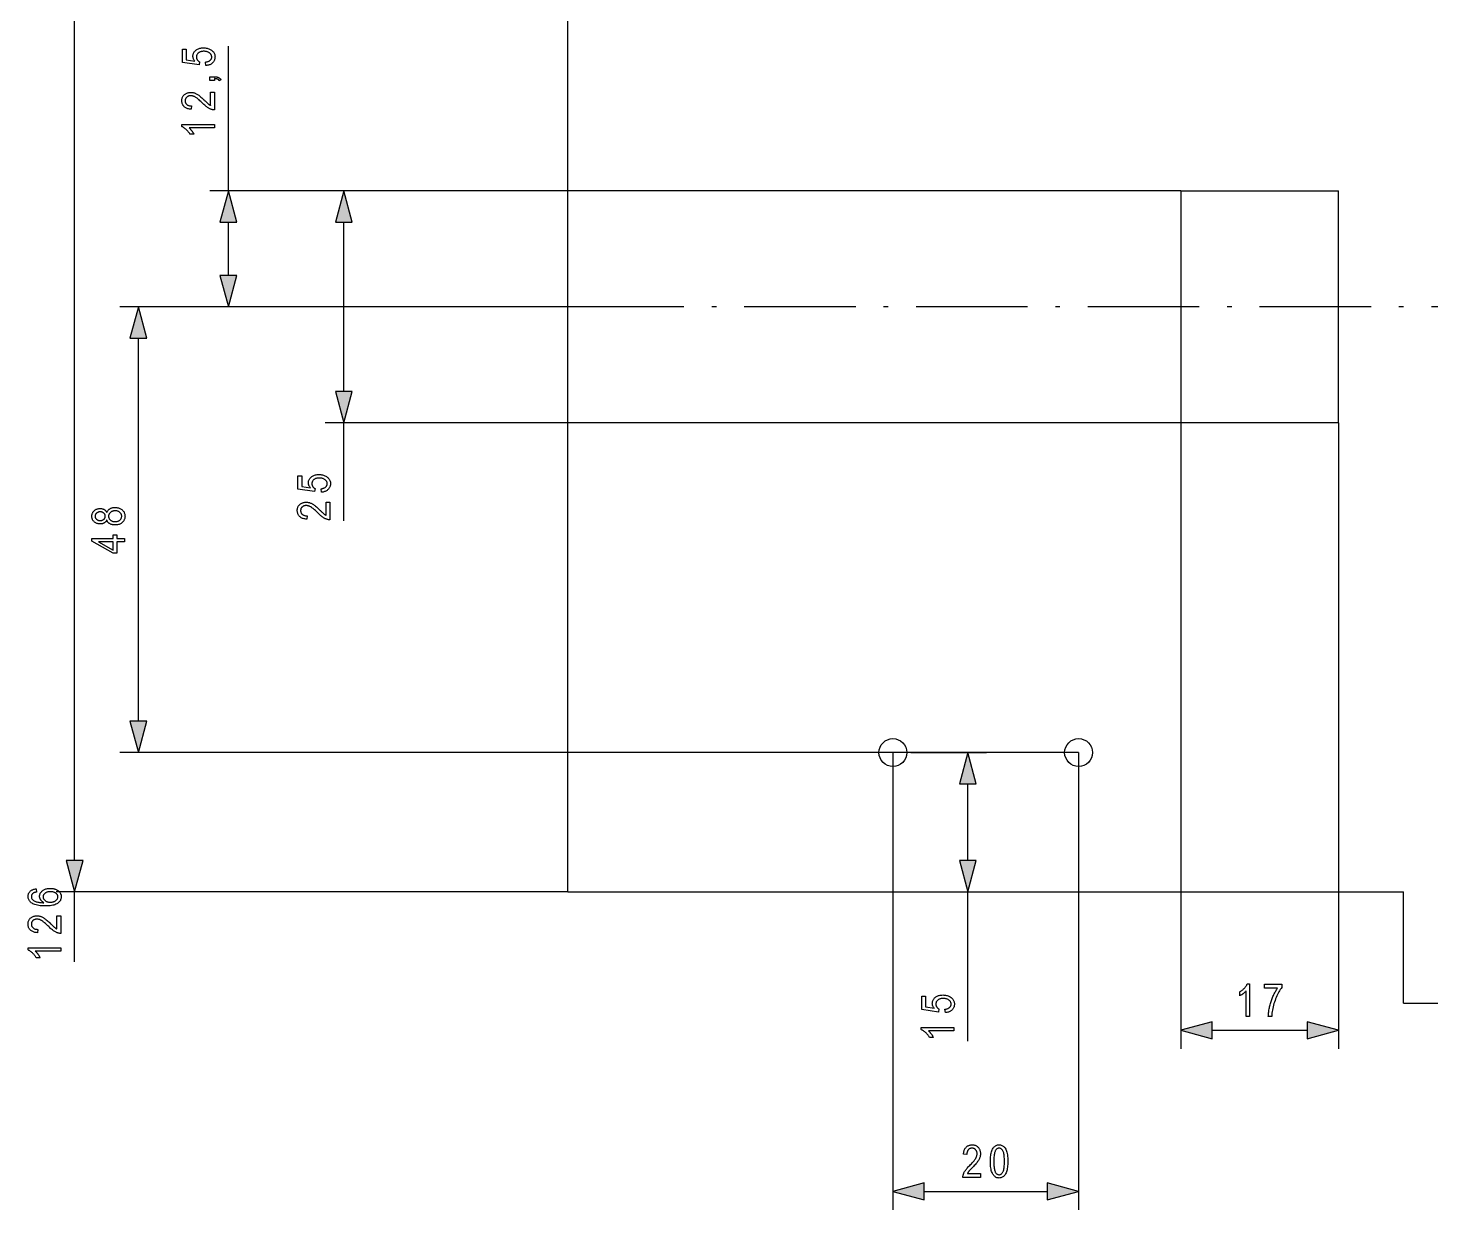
# Model space of a CAD drawing. Extents: x 3 to 298, y 8 to 204.
# Drawn here: x 2.9 to 153.9, y 7.7 to 135 of the extents above; entities that cross this region are included whole.
import ezdxf

# ---------------------------------------------------------------- set-up
doc = ezdxf.new("R2010")
doc.units = 0
doc.linetypes.add('DASHDOT', pattern=[18.5, 12, -3, 0.5, -3])
doc.layers.get('0').update_dxf_attribs({"linetype": 'CONTINUOUS'})

msp = doc.modelspace()

# ---------------------------------------------------------------- linework, layer by layer
at = {"color": 7}
for p, q in [((61, 42), (61, 168)), ((7.877289, 45.380741), (7.877289, 164.619263)), ((127, 117.5), (22.438843, 117.5)), ((127, 117.5), (34.87442, 117.5)), ((127, 117.5), (127, 92.5)), ((144, 92.5), (144, 117.5)), ((63.5, 105), (12.744751, 105)), ((63.5, 105), (22.438843, 105)), ((14.744751, 60.380741), (14.744751, 101.619263)), ((127, 92.5), (34.87442, 92.5)), ((127, 92.5), (127, 25.080925)), ((144, 92.5), (144, 25.080925)), ((116, 57), (12.744751, 57)), ((96, 57), (96, 7.732285)), ((116, 57), (116, 7.732285)), ((61, 42), (5.877289, 42)), ((61, 42), (151, 42))]:
    msp.add_line(p, q, dxfattribs=at)
at = {"color": 7, "ltscale": 0.389204}
msp.add_line((24.438843, 117.5), (24.438843, 133.068161), dxfattribs=at)
at = {"color": 7, "ltscale": 0.425}
for p, q in [((127, 117.5), (144, 117.5)), ((144, 92.5), (127, 92.5))]:
    msp.add_line(p, q, dxfattribs=at)
at = {"color": 7, "ltscale": 0.143463}
msp.add_line((24.438843, 108.380737), (24.438843, 114.119263), dxfattribs=at)
at = {"color": 7, "ltscale": 0.455963}
msp.add_line((36.87442, 95.880737), (36.87442, 114.119263), dxfattribs=at)
at = {"color": 7, "linetype": 'DASHDOT'}
msp.add_line((258.5, 105), (63.5, 105), dxfattribs=at)
at = {"color": 7, "ltscale": 0.263808}
msp.add_line((36.87442, 81.947662), (36.87442, 92.5), dxfattribs=at)
at = {"color": 7, "ltscale": 0.202989}
msp.add_line((97.949997, 57), (106.06955, 57), dxfattribs=at)
at = {"color": 7, "ltscale": 0.205963}
msp.add_line((104.06955, 45.380741), (104.06955, 53.619259), dxfattribs=at)
at = {"color": 7, "ltscale": 0.188186}
msp.add_line((7.877289, 34.472572), (7.877289, 42), dxfattribs=at)
at = {"color": 7, "ltscale": 0.402658}
msp.add_line((104.06955, 25.893692), (104.06955, 42), dxfattribs=at)
at = {"color": 7, "ltscale": 0.3}
msp.add_line((151, 30), (151, 42), dxfattribs=at)
at = {"color": 7, "ltscale": 0.25}
msp.add_line((151, 30), (161, 30), dxfattribs=at)
at = {"color": 7, "ltscale": 0.255963}
msp.add_line((130.380737, 27.080925), (140.619263, 27.080925), dxfattribs=at)
at = {"color": 7, "ltscale": 0.330963}
msp.add_line((99.380737, 9.732285), (112.619263, 9.732285), dxfattribs=at)
at = {"color": 7}
for points in [[(22.022064, 130.996811), (21.983856, 131.366867), (22.049011, 131.376541), (22.110733, 131.388397), (22.169052, 131.40242), (22.223938, 131.418625), (22.275436, 131.436996), (22.323502, 131.457535), (22.368164, 131.480255), (22.409409, 131.505142), (22.447235, 131.532211), (22.481644, 131.561447), (22.512726, 131.592255), (22.540527, 131.624039), (22.565048, 131.656799), (22.586319, 131.690552), (22.604309, 131.725281), (22.619019, 131.760986), (22.630463, 131.797668), (22.638641, 131.835327), (22.643555, 131.873962), (22.645187, 131.913589), (22.642883, 131.963028), (22.635971, 132.011093), (22.624451, 132.05777), (22.608322, 132.103058), (22.587585, 132.146957), (22.562241, 132.189484), (22.532303, 132.230621), (22.497742, 132.27037), (22.458572, 132.308731), (22.414795, 132.345718), (22.367035, 132.380188), (22.315903, 132.411041), (22.261414, 132.438263), (22.203552, 132.461838), (22.142334, 132.481812), (22.077744, 132.498138), (22.009781, 132.510834), (21.938461, 132.519897), (21.86377, 132.525345), (21.785706, 132.527161), (21.712418, 132.525406), (21.642502, 132.520142), (21.575958, 132.511368), (21.512772, 132.499084), (21.452957, 132.483292), (21.3965, 132.463989), (21.343414, 132.441177), (21.293701, 132.414856), (21.247345, 132.385025), (21.204361, 132.351685), (21.165131, 132.315704), (21.13002, 132.277924), (21.099045, 132.238342), (21.072189, 132.196976), (21.049469, 132.153824), (21.030884, 132.108887), (21.016434, 132.062149), (21.006104, 132.013626), (20.999908, 131.963303), (20.997849, 131.911194), (20.998749, 131.87941), (21.001434, 131.848022), (21.005905, 131.817047), (21.012177, 131.786484), (21.020233, 131.756317), (21.030075, 131.726563), (21.041718, 131.697205), (21.055145, 131.668259), (21.070358, 131.639709), (21.087372, 131.611572), (21.105988, 131.584229), (21.126007, 131.558044), (21.14743, 131.533051), (21.170273, 131.509201), (21.194519, 131.486542), (21.220169, 131.465042), (21.247223, 131.444702), (21.275696, 131.425552), (21.305573, 131.407562), (21.336868, 131.390747), (21.284348, 131.058884), (19.486588, 131.338211), (19.486588, 132.763519), (19.897232, 132.763519), (19.897232, 131.619934), (20.837891, 131.464752), (20.796158, 131.516144), (20.75882, 131.568176), (20.725876, 131.620819), (20.697311, 131.674072), (20.673157, 131.727966), (20.653381, 131.782471), (20.638016, 131.837601), (20.627029, 131.893341), (20.620438, 131.949707), (20.61824, 132.006699), (20.621307, 132.07785), (20.630508, 132.147125), (20.645859, 132.214508), (20.667328, 132.280014), (20.694946, 132.343628), (20.728683, 132.405365), (20.76857, 132.465195), (20.81459, 132.523148), (20.866745, 132.579224), (20.925034, 132.633408), (20.988525, 132.68399), (21.05629, 132.729233), (21.128326, 132.769165), (21.204651, 132.803772), (21.285233, 132.833054), (21.370102, 132.85701), (21.459229, 132.875641), (21.552643, 132.888962), (21.65033, 132.896942), (21.752274, 132.899597), (21.85347, 132.896942), (21.951721, 132.888962), (22.047043, 132.875641), (22.139435, 132.85701), (22.228882, 132.833054), (22.315384, 132.803772), (22.398956, 132.769165), (22.479599, 132.729233), (22.557297, 132.68399), (22.63205, 132.633408), (22.701691, 132.578339), (22.763992, 132.519623), (22.818954, 132.457245), (22.866592, 132.39122), (22.906906, 132.321548), (22.939896, 132.248215), (22.965546, 132.171234), (22.983871, 132.090591), (22.994858, 132.006302), (22.998535, 131.918365), (22.995941, 131.845032), (22.988174, 131.774017), (22.97522, 131.705322), (22.957077, 131.638947), (22.933777, 131.574875), (22.905273, 131.513123), (22.871597, 131.45369), (22.832748, 131.396561), (22.788712, 131.341766), (22.739487, 131.289276), (22.685684, 131.240143), (22.627899, 131.19545), (22.566132, 131.155151), (22.500366, 131.119293), (22.430618, 131.08783), (22.356873, 131.060791), (22.27916, 131.038177), (22.197449, 131.019974), (22.11174, 131.00618)], [(22.938843, 129.385284), (22.449417, 129.385284), (22.449417, 129.786377), (22.938843, 129.786377), (22.994431, 129.785538), (23.047562, 129.783035), (23.098236, 129.778854), (23.146454, 129.77301), (23.192215, 129.765488), (23.235504, 129.756287), (23.276352, 129.745422), (23.314728, 129.732895), (23.350647, 129.718689), (23.384109, 129.70282), (23.415573, 129.685333), (23.445557, 129.666336), (23.47403, 129.645798), (23.500992, 129.623734), (23.526459, 129.600159), (23.550415, 129.575043), (23.572861, 129.548386), (23.593811, 129.520218), (23.613266, 129.490524), (23.63121, 129.45929), (23.447372, 129.361404), (23.435349, 129.38237), (23.422211, 129.402283), (23.407944, 129.421143), (23.392548, 129.43895), (23.376038, 129.455719), (23.358414, 129.47142), (23.339661, 129.486084), (23.319778, 129.499695), (23.298782, 129.512238), (23.276672, 129.523758), (23.252869, 129.534241), (23.226868, 129.543716), (23.198639, 129.552185), (23.168182, 129.559662), (23.135513, 129.566132), (23.100616, 129.571594), (23.063507, 129.576065), (23.02417, 129.579529), (22.98262, 129.581985), (22.938843, 129.583435)], [(22.525818, 128.110382), (22.938843, 128.110382), (22.938843, 126.212364), (22.888107, 126.212585), (22.836182, 126.216133), (22.783066, 126.223), (22.728745, 126.233185), (22.673233, 126.246681), (22.616531, 126.263504), (22.55864, 126.283638), (22.499557, 126.307098), (22.43927, 126.33387), (22.377792, 126.363968), (22.31459, 126.398354), (22.249161, 126.438019), (22.181473, 126.482971), (22.111542, 126.533188), (22.039368, 126.588684), (21.964951, 126.64946), (21.88829, 126.7155), (21.809387, 126.786827), (21.728241, 126.863434), (21.644852, 126.945313), (21.548721, 127.040733), (21.457047, 127.129333), (21.369843, 127.211105), (21.287109, 127.286041), (21.208832, 127.354156), (21.135025, 127.415443), (21.065689, 127.469902), (21.000809, 127.517532), (20.940399, 127.558334), (20.884445, 127.592308), (20.8311, 127.621338), (20.778488, 127.647316), (20.726624, 127.670235), (20.675491, 127.690094), (20.625107, 127.706909), (20.575455, 127.720657), (20.52655, 127.731354), (20.478378, 127.738991), (20.430954, 127.743576), (20.384277, 127.745102), (20.331787, 127.743538), (20.281281, 127.738846), (20.232758, 127.731033), (20.186203, 127.720085), (20.141647, 127.706009), (20.09906, 127.688812), (20.058472, 127.66848), (20.019852, 127.64502), (19.983215, 127.618439), (19.948563, 127.58873), (19.91658, 127.556725), (19.88797, 127.523262), (19.862717, 127.488342), (19.840836, 127.451973), (19.822327, 127.414146), (19.807175, 127.374863), (19.795395, 127.334114), (19.786987, 127.291916), (19.781937, 127.24826), (19.780243, 127.203156), (19.782059, 127.154854), (19.787506, 127.108322), (19.796585, 127.06356), (19.80928, 127.020561), (19.825607, 126.979332), (19.845566, 126.939865), (19.869156, 126.902168), (19.896378, 126.866234), (19.927216, 126.832069), (19.9617, 126.799675), (19.999557, 126.769737), (20.040573, 126.74295), (20.084747, 126.719315), (20.132065, 126.69883), (20.182526, 126.681496), (20.23616, 126.667313), (20.292923, 126.656281), (20.352859, 126.648407), (20.415924, 126.643677), (20.482162, 126.642105), (20.436798, 126.279213), (20.338547, 126.28894), (20.24527, 126.302849), (20.156998, 126.32093), (20.073715, 126.343193), (19.995422, 126.369637), (19.922104, 126.400253), (19.85379, 126.435051), (19.790466, 126.47403), (19.732132, 126.517181), (19.678787, 126.564514), (19.630478, 126.615494), (19.58725, 126.669601), (19.549103, 126.726845), (19.516052, 126.787216), (19.488083, 126.850708), (19.465195, 126.917328), (19.447403, 126.987076), (19.434692, 127.059952), (19.427063, 127.135956), (19.424515, 127.215088), (19.427475, 127.300812), (19.436356, 127.382263), (19.451157, 127.459435), (19.471878, 127.532333), (19.498535, 127.60096), (19.531097, 127.665314), (19.56958, 127.725395), (19.613983, 127.781204), (19.664307, 127.832733), (19.720566, 127.879997), (19.780579, 127.922859), (19.842224, 127.961212), (19.905487, 127.995056), (19.970383, 128.024384), (20.036896, 128.04921), (20.105042, 128.069504), (20.174805, 128.085297), (20.246185, 128.096588), (20.319183, 128.103348), (20.393829, 128.105606), (20.460403, 128.103836), (20.526428, 128.098541), (20.591904, 128.089706), (20.65683, 128.077347), (20.721207, 128.061447), (20.785034, 128.042007), (20.848312, 128.019043), (20.911041, 127.992538), (20.973221, 127.962509), (21.034851, 127.92894), (21.098251, 127.890427), (21.165726, 127.845566), (21.237289, 127.794357), (21.312943, 127.736794), (21.39267, 127.672882), (21.476486, 127.602623), (21.564377, 127.526009), (21.656357, 127.443039), (21.752411, 127.353729), (21.852554, 127.258064), (21.914963, 127.197266), (21.973267, 127.140938), (22.027451, 127.089066), (22.077545, 127.041664), (22.123535, 126.998726), (22.165405, 126.960251), (22.203171, 126.926247), (22.236832, 126.896698), (22.266388, 126.87162), (22.29184, 126.851006), (22.315247, 126.83297), (22.338638, 126.81562), (22.36203, 126.798965), (22.385437, 126.783012), (22.408829, 126.767746), (22.43222, 126.753166), (22.455627, 126.739288), (22.479019, 126.726089), (22.502411, 126.713593), (22.525818, 126.70179)], [(22.938843, 124.65097), (22.938843, 124.29763), (20.200439, 124.29763), (20.229141, 124.272438), (20.25798, 124.245583), (20.286926, 124.217049), (20.315994, 124.186852), (20.345184, 124.154976), (20.374481, 124.121429), (20.403915, 124.08622), (20.433456, 124.049332), (20.46312, 124.010773), (20.492905, 123.970551), (20.522018, 123.929817), (20.549683, 123.889755), (20.575882, 123.850365), (20.600616, 123.811638), (20.623917, 123.773582), (20.645752, 123.736191), (20.666122, 123.699478), (20.685043, 123.663422), (20.702515, 123.628044), (20.718521, 123.59333), (20.303101, 123.59333), (20.268936, 123.650902), (20.233292, 123.707115), (20.196167, 123.761971), (20.157562, 123.81546), (20.117477, 123.867584), (20.075912, 123.918358), (20.032867, 123.967766), (19.988342, 124.015816), (19.942337, 124.0625), (19.894852, 124.107826), (19.846741, 124.151146), (19.798874, 124.191818), (19.751236, 124.229836), (19.703842, 124.265205), (19.656693, 124.297928), (19.609787, 124.327995), (19.56311, 124.355415), (19.516678, 124.380188), (19.470474, 124.402306), (19.424515, 124.421776), (19.424515, 124.65097)], [(25.344711, 114.119263), (24.438843, 117.5), (23.532974, 114.119263)], [(37.780289, 114.119263), (36.87442, 117.5), (35.968552, 114.119263)], [(23.532974, 108.380737), (24.438843, 105), (25.344711, 108.380737)], [(15.65062, 101.619263), (14.744751, 105), (13.838882, 101.619263)], [(35.968552, 95.880737), (36.87442, 92.5), (37.780289, 95.880737)], [(34.457642, 85.037025), (34.419441, 85.407074), (34.484581, 85.416763), (34.54631, 85.428612), (34.604622, 85.442642), (34.659523, 85.458839), (34.711006, 85.477211), (34.759079, 85.497757), (34.803734, 85.52047), (34.844978, 85.545357), (34.882805, 85.572418), (34.917221, 85.601654), (34.948296, 85.632462), (34.976097, 85.664253), (35.000626, 85.697021), (35.021889, 85.730766), (35.039879, 85.765495), (35.054596, 85.801193), (35.066048, 85.837883), (35.074219, 85.875542), (35.079132, 85.914185), (35.080765, 85.953804), (35.078461, 86.00325), (35.071548, 86.051308), (35.060028, 86.097977), (35.0439, 86.143272), (35.02317, 86.18718), (34.997826, 86.229698), (34.967873, 86.270828), (34.933311, 86.310585), (34.89415, 86.348953), (34.850372, 86.385933), (34.802612, 86.42041), (34.751488, 86.451248), (34.696991, 86.47847), (34.639137, 86.50206), (34.577904, 86.522018), (34.513313, 86.538345), (34.445358, 86.551048), (34.374031, 86.56012), (34.299339, 86.565567), (34.221283, 86.567383), (34.148003, 86.56562), (34.078079, 86.560364), (34.011536, 86.551582), (33.948349, 86.539299), (33.888535, 86.523506), (33.832077, 86.504204), (33.778992, 86.481392), (33.729279, 86.45507), (33.682922, 86.42524), (33.639938, 86.391899), (33.6007, 86.355911), (33.56559, 86.31813), (33.534615, 86.278557), (33.507767, 86.237198), (33.485054, 86.194038), (33.466469, 86.149094), (33.452011, 86.102364), (33.441681, 86.053833), (33.435486, 86.003525), (33.433426, 85.951416), (33.434319, 85.919624), (33.437004, 85.888245), (33.441483, 85.857269), (33.447746, 85.826698), (33.455803, 85.796532), (33.465652, 85.766769), (33.477295, 85.737419), (33.490723, 85.708466), (33.505943, 85.679932), (33.522957, 85.651794), (33.541565, 85.624443), (33.561584, 85.598267), (33.583008, 85.573257), (33.605843, 85.549416), (33.630089, 85.526749), (33.655746, 85.505249), (33.682808, 85.484924), (33.711273, 85.465759), (33.741158, 85.447769), (33.772446, 85.430954), (33.719917, 85.099098), (31.922165, 85.378433), (31.922165, 86.803734), (32.332809, 86.803734), (32.332809, 85.660149), (33.273468, 85.504959), (33.231735, 85.556366), (33.194389, 85.608383), (33.161446, 85.661026), (33.132889, 85.714294), (33.108734, 85.768181), (33.088966, 85.822685), (33.073586, 85.877808), (33.062607, 85.933556), (33.056015, 85.989929), (33.053818, 86.046913), (33.056885, 86.118073), (33.066093, 86.187347), (33.081429, 86.25473), (33.102905, 86.320229), (33.130516, 86.383842), (33.164261, 86.445572), (33.204147, 86.505409), (33.25016, 86.56337), (33.302315, 86.619438), (33.360603, 86.673615), (33.424103, 86.724197), (33.491867, 86.769455), (33.563911, 86.80938), (33.640228, 86.843987), (33.72081, 86.873268), (33.805672, 86.897232), (33.894814, 86.915863), (33.98822, 86.929169), (34.085899, 86.937157), (34.187859, 86.939819), (34.289047, 86.937157), (34.387306, 86.929169), (34.482628, 86.915863), (34.575005, 86.897232), (34.664452, 86.873268), (34.750961, 86.843987), (34.834534, 86.80938), (34.915169, 86.769455), (34.992867, 86.724197), (35.067635, 86.673615), (35.13726, 86.618553), (35.199562, 86.55983), (35.254532, 86.497459), (35.302177, 86.431435), (35.342491, 86.361755), (35.375473, 86.288429), (35.401123, 86.211441), (35.419449, 86.130814), (35.430443, 86.046524), (35.434105, 85.95858), (35.431519, 85.885246), (35.423744, 85.814232), (35.410789, 85.745537), (35.392662, 85.679153), (35.369347, 85.615082), (35.340851, 85.553329), (35.307175, 85.493896), (35.268318, 85.436775), (35.224289, 85.381973), (35.175072, 85.329483), (35.121269, 85.280365), (35.063477, 85.235657), (35.001701, 85.195374), (34.935944, 85.1595), (34.866196, 85.128044), (34.792458, 85.101006), (34.714729, 85.078384), (34.633018, 85.060181), (34.547325, 85.046394)], [(11.346725, 82.05143), (11.326813, 82.009972), (11.305237, 81.970596), (11.282013, 81.933289), (11.257156, 81.898064), (11.230637, 81.864914), (11.202484, 81.833839), (11.172668, 81.80484), (11.14122, 81.777924), (11.108109, 81.753082), (11.073364, 81.730316), (11.036926, 81.709679), (10.998734, 81.691216), (10.958801, 81.674919), (10.91713, 81.660797), (10.873718, 81.648849), (10.828552, 81.639069), (10.781662, 81.63147), (10.733017, 81.626038), (10.682617, 81.62278), (10.630493, 81.621689), (10.552231, 81.624039), (10.476929, 81.631096), (10.404587, 81.642853), (10.33522, 81.659317), (10.268799, 81.680481), (10.205338, 81.706352), (10.144836, 81.736923), (10.087296, 81.772194), (10.03273, 81.812172), (9.98111, 81.856857), (9.933472, 81.90509), (9.890869, 81.955742), (9.853256, 82.008804), (9.820679, 82.064278), (9.793091, 82.122162), (9.770538, 82.182457), (9.752991, 82.245163), (9.740448, 82.31028), (9.732941, 82.377808), (9.730423, 82.447746), (9.732986, 82.518166), (9.740646, 82.586174), (9.753418, 82.651764), (9.771301, 82.714951), (9.794296, 82.775726), (9.822388, 82.834084), (9.855606, 82.890038), (9.893921, 82.943573), (9.937347, 82.994705), (9.985886, 83.043419), (10.038452, 83.088547), (10.093994, 83.128937), (10.152481, 83.164566), (10.213928, 83.19545), (10.278351, 83.221581), (10.345718, 83.242958), (10.416046, 83.25959), (10.489349, 83.271469), (10.565598, 83.278595), (10.644821, 83.280968), (10.694656, 83.279922), (10.74295, 83.276764), (10.789673, 83.271515), (10.834854, 83.26416), (10.878494, 83.254707), (10.920563, 83.243149), (10.96109, 83.229492), (11.000076, 83.213737), (11.037491, 83.195877), (11.073364, 83.175919), (11.107681, 83.153839), (11.140457, 83.129608), (11.171677, 83.103226), (11.20134, 83.074692), (11.229446, 83.044014), (11.256012, 83.011185), (11.281021, 82.976212), (11.304474, 82.939087), (11.32637, 82.899811), (11.346725, 82.858391), (11.36853, 82.909225), (11.392853, 82.957657), (11.419708, 83.003677), (11.449097, 83.047287), (11.481018, 83.088478), (11.515472, 83.127266), (11.55246, 83.163635), (11.591965, 83.197601), (11.634018, 83.229149), (11.678589, 83.258286), (11.725525, 83.284821), (11.774658, 83.308563), (11.825989, 83.329514), (11.879517, 83.347672), (11.935242, 83.363037), (11.993149, 83.37561), (12.053268, 83.385384), (12.115585, 83.392365), (12.180099, 83.396561), (12.246796, 83.397949), (12.338654, 83.395241), (12.427048, 83.387115), (12.511978, 83.373566), (12.59346, 83.354599), (12.671463, 83.330208), (12.746017, 83.3004), (12.817093, 83.265175), (12.88472, 83.224533), (12.948883, 83.178467), (13.009583, 83.126976), (13.065613, 83.07148), (13.115738, 83.013382), (13.159958, 82.952682), (13.198288, 82.889374), (13.230728, 82.823471), (13.257263, 82.754967), (13.277908, 82.683853), (13.292648, 82.610138), (13.301483, 82.533829), (13.304443, 82.45491), (13.301483, 82.375084), (13.292648, 82.297958), (13.277908, 82.223534), (13.257263, 82.151802), (13.230728, 82.082764), (13.198288, 82.016434), (13.159958, 81.952797), (13.115738, 81.891853), (13.065613, 81.833611), (13.009583, 81.778069), (12.948761, 81.726585), (12.884247, 81.680519), (12.816025, 81.63987), (12.74411, 81.604645), (12.668488, 81.574837), (12.589157, 81.550446), (12.506134, 81.531479), (12.419403, 81.517929), (12.328979, 81.509804), (12.234863, 81.507095), (12.165894, 81.508537), (12.099396, 81.512871), (12.035355, 81.520096), (11.97377, 81.530205), (11.914642, 81.543205), (11.857971, 81.55909), (11.803772, 81.577866), (11.752029, 81.599533), (11.702728, 81.624092), (11.655899, 81.651535), (11.611771, 81.681534), (11.570572, 81.713753), (11.532318, 81.748192), (11.496994, 81.784851), (11.464615, 81.82373), (11.435165, 81.86483), (11.408646, 81.90815), (11.385071, 81.95369), (11.364426, 82.00145)], [(34.961395, 83.965057), (35.37442, 83.965057), (35.37442, 82.067039), (35.323685, 82.067261), (35.271759, 82.070808), (35.218636, 82.077675), (35.164322, 82.087852), (35.108818, 82.101357), (35.052116, 82.118179), (34.994217, 82.138313), (34.935127, 82.161774), (34.874847, 82.188545), (34.81337, 82.218643), (34.750175, 82.253029), (34.684731, 82.292694), (34.61705, 82.337646), (34.547119, 82.387863), (34.474945, 82.443359), (34.400536, 82.504135), (34.323868, 82.570175), (34.244965, 82.641502), (34.163818, 82.718109), (34.080421, 82.799988), (33.984291, 82.895409), (33.892624, 82.984009), (33.805428, 83.065781), (33.722687, 83.140717), (33.644417, 83.208832), (33.57061, 83.270119), (33.501266, 83.324577), (33.436386, 83.372208), (33.375969, 83.41301), (33.320023, 83.446983), (33.26667, 83.476013), (33.214066, 83.501991), (33.162201, 83.52491), (33.111069, 83.544769), (33.060684, 83.561584), (33.01104, 83.575333), (32.962128, 83.586029), (32.913956, 83.593666), (32.866531, 83.598251), (32.819855, 83.599777), (32.767365, 83.598213), (32.716858, 83.593521), (32.668335, 83.585709), (32.62178, 83.57476), (32.577225, 83.560684), (32.534637, 83.543488), (32.494049, 83.523155), (32.455429, 83.499695), (32.418793, 83.473114), (32.38414, 83.443405), (32.352158, 83.4114), (32.323547, 83.377937), (32.298294, 83.343018), (32.276413, 83.306648), (32.257904, 83.268814), (32.242752, 83.229538), (32.230972, 83.188789), (32.222565, 83.146591), (32.217514, 83.102936), (32.21582, 83.057831), (32.217636, 83.009529), (32.223083, 82.962997), (32.232162, 82.918236), (32.244858, 82.875237), (32.261185, 82.834007), (32.281143, 82.79454), (32.304733, 82.756844), (32.331955, 82.720909), (32.362793, 82.686745), (32.397278, 82.65435), (32.435135, 82.624413), (32.476151, 82.597626), (32.520325, 82.57399), (32.567642, 82.553505), (32.618103, 82.536171), (32.671738, 82.521988), (32.7285, 82.510956), (32.788437, 82.503082), (32.851501, 82.498352), (32.91774, 82.49678), (32.872375, 82.133881), (32.774124, 82.143616), (32.680847, 82.157516), (32.592575, 82.175606), (32.509293, 82.197868), (32.431, 82.224312), (32.357681, 82.254929), (32.289368, 82.289726), (32.226044, 82.328705), (32.167709, 82.371857), (32.114365, 82.419189), (32.066055, 82.470169), (32.022827, 82.524277), (31.98468, 82.58152), (31.95163, 82.641884), (31.92366, 82.705383), (31.900772, 82.772003), (31.88298, 82.841751), (31.87027, 82.914627), (31.86264, 82.990631), (31.860092, 83.069763), (31.863052, 83.155487), (31.871933, 83.236938), (31.886734, 83.31411), (31.907455, 83.387009), (31.934113, 83.455635), (31.966675, 83.519989), (32.005157, 83.58007), (32.049561, 83.63588), (32.099884, 83.687408), (32.156143, 83.734673), (32.216156, 83.777534), (32.277802, 83.815887), (32.341064, 83.849731), (32.40596, 83.879059), (32.472473, 83.903885), (32.540619, 83.924187), (32.610382, 83.93998), (32.681763, 83.951263), (32.754761, 83.958023), (32.829407, 83.960281), (32.895981, 83.958519), (32.962006, 83.953217), (33.027473, 83.944382), (33.0924, 83.932014), (33.156776, 83.916115), (33.220604, 83.896683), (33.28389, 83.873718), (33.346619, 83.847214), (33.408798, 83.817184), (33.470428, 83.783615), (33.533829, 83.745102), (33.601311, 83.700241), (33.672874, 83.649033), (33.74852, 83.591469), (33.828247, 83.527557), (33.912064, 83.457298), (33.999954, 83.380684), (34.091934, 83.297714), (34.187988, 83.208405), (34.288132, 83.11274), (34.35054, 83.051941), (34.408844, 82.995613), (34.463036, 82.943741), (34.513123, 82.896339), (34.559105, 82.853401), (34.600983, 82.814926), (34.638748, 82.780922), (34.672417, 82.751373), (34.701973, 82.726295), (34.727425, 82.705681), (34.750816, 82.687645), (34.774216, 82.670296), (34.797615, 82.653641), (34.821007, 82.63768), (34.844406, 82.622421), (34.867805, 82.607841), (34.891197, 82.593956), (34.914597, 82.580765), (34.937996, 82.568268), (34.961395, 82.556465)], [(10.618561, 81.984581), (10.669083, 81.985947), (10.717499, 81.990028), (10.763809, 81.996826), (10.808029, 82.006355), (10.850143, 82.0186), (10.890152, 82.033569), (10.92807, 82.05127), (10.963882, 82.071678), (10.997589, 82.09481), (11.029205, 82.120667), (11.058228, 82.148506), (11.084198, 82.177582), (11.107132, 82.207901), (11.126984, 82.239471), (11.143799, 82.27227), (11.157547, 82.30632), (11.168243, 82.341599), (11.175888, 82.378128), (11.180466, 82.415901), (11.181992, 82.45491), (11.180496, 82.493011), (11.17598, 82.529968), (11.168457, 82.565781), (11.157928, 82.600449), (11.144394, 82.633972), (11.127853, 82.666344), (11.108292, 82.697571), (11.085739, 82.727654), (11.060165, 82.756592), (11.031586, 82.784378), (11.000626, 82.810234), (10.967896, 82.833374), (10.933395, 82.853783), (10.897125, 82.871475), (10.8591, 82.886444), (10.81929, 82.898689), (10.777725, 82.908218), (10.73439, 82.915024), (10.689301, 82.919098), (10.642426, 82.920464), (10.594147, 82.919067), (10.547653, 82.914879), (10.502945, 82.907898), (10.460037, 82.898117), (10.4189, 82.885544), (10.379578, 82.870186), (10.342026, 82.852028), (10.306274, 82.831078), (10.272324, 82.807335), (10.240143, 82.7808), (10.210434, 82.75235), (10.183853, 82.722878), (10.1604, 82.692383), (10.14006, 82.660851), (10.122864, 82.628296), (10.108795, 82.594719), (10.097839, 82.560112), (10.090027, 82.524483), (10.085327, 82.487823), (10.083771, 82.450134), (10.085297, 82.412476), (10.089874, 82.375885), (10.097519, 82.340378), (10.108215, 82.305939), (10.121964, 82.272568), (10.138779, 82.24028), (10.158646, 82.209061), (10.181564, 82.178925), (10.207535, 82.149857), (10.236572, 82.121864), (10.267883, 82.095779), (10.300735, 82.072441), (10.335114, 82.051849), (10.371033, 82.034004), (10.408463, 82.018906), (10.447418, 82.006546), (10.487915, 81.996941), (10.529938, 81.990074), (10.573486, 81.985954)], [(12.234863, 81.867599), (12.298065, 81.869331), (12.358765, 81.874519), (12.416962, 81.883179), (12.472656, 81.895294), (12.525833, 81.910873), (12.576508, 81.929909), (12.624664, 81.952408), (12.670334, 81.978378), (12.713486, 82.007797), (12.754135, 82.040688), (12.79155, 82.075989), (12.825043, 82.112648), (12.854584, 82.150665), (12.880188, 82.190048), (12.901855, 82.230789), (12.919586, 82.272888), (12.933365, 82.316353), (12.943222, 82.361176), (12.949127, 82.407364), (12.951096, 82.45491), (12.949188, 82.502876), (12.943451, 82.549362), (12.933899, 82.59436), (12.920532, 82.637886), (12.903351, 82.679932), (12.882339, 82.72049), (12.857513, 82.759575), (12.828857, 82.79718), (12.796387, 82.833298), (12.760101, 82.867935), (12.720612, 82.900146), (12.678543, 82.928963), (12.633896, 82.954391), (12.58667, 82.976425), (12.536865, 82.995071), (12.484497, 83.01033), (12.429535, 83.022194), (12.371994, 83.03067), (12.311874, 83.035751), (12.249191, 83.037445), (12.185974, 83.035706), (12.125275, 83.030479), (12.067078, 83.021759), (12.011398, 83.009567), (11.958221, 82.993881), (11.907547, 82.974709), (11.859375, 82.952049), (11.813721, 82.925903), (11.770554, 82.896278), (11.729919, 82.863167), (11.69249, 82.827614), (11.659012, 82.79068), (11.629456, 82.752365), (11.603851, 82.712662), (11.582184, 82.67157), (11.564468, 82.629097), (11.550674, 82.585243), (11.540833, 82.540001), (11.534912, 82.49337), (11.532944, 82.445358), (11.534912, 82.397865), (11.540787, 82.351822), (11.550568, 82.307236), (11.56427, 82.264107), (11.581894, 82.222435), (11.603424, 82.18222), (11.628876, 82.143456), (11.658249, 82.106155), (11.691528, 82.070305), (11.728714, 82.035912), (11.769028, 82.003937), (11.811615, 81.975319), (11.856491, 81.950073), (11.903671, 81.928192), (11.95314, 81.909676), (12.004898, 81.894531), (12.05896, 81.882751), (12.115295, 81.874329), (12.173935, 81.869278)], [(13.244751, 79.709343), (12.406754, 79.709343), (12.406754, 78.465485), (12.012833, 78.465485), (9.744751, 79.776192), (9.744751, 80.062683), (12.012833, 80.062683), (12.012833, 80.451843), (12.406754, 80.451843), (12.406754, 80.062683), (13.244751, 80.062683)], [(12.012833, 79.709343), (10.434723, 79.709343), (12.012833, 78.811661)], [(13.838882, 60.380741), (14.744751, 57), (15.65062, 60.380741)], [(104.975418, 53.619259), (104.06955, 57), (103.163681, 53.619259)], [(6.97142, 45.380741), (7.877289, 42), (8.783157, 45.380741)], [(103.163681, 45.380741), (104.06955, 42), (104.975418, 45.380741)], [(3.73439, 42.320118), (3.767807, 41.969162), (3.715408, 41.958656), (3.666107, 41.947197), (3.619904, 41.934784), (3.576813, 41.921413), (3.536819, 41.907089), (3.499939, 41.891808), (3.466156, 41.875572), (3.435471, 41.858383), (3.407898, 41.84024), (3.383423, 41.82114), (3.351669, 41.792397), (3.323257, 41.762505), (3.298203, 41.731468), (3.276474, 41.699284), (3.258087, 41.665955), (3.243042, 41.631481), (3.231354, 41.59586), (3.222992, 41.559093), (3.217972, 41.521179), (3.216309, 41.482124), (3.220123, 41.421745), (3.231583, 41.3638), (3.250687, 41.308292), (3.27742, 41.255219), (3.311798, 41.204582), (3.353821, 41.15638), (3.403488, 41.110611), (3.460785, 41.06728), (3.525726, 41.026382), (3.598297, 40.987923), (3.667343, 40.957504), (3.742691, 40.930237), (3.824341, 40.906128), (3.912292, 40.885162), (4.006546, 40.867355), (4.107117, 40.852692), (4.213974, 40.841187), (4.327133, 40.832832), (4.446609, 40.827629), (4.572372, 40.825577), (4.527649, 40.850548), (4.485138, 40.876762), (4.444855, 40.904213), (4.406784, 40.932915), (4.370941, 40.962852), (4.337311, 40.994034), (4.305908, 41.026455), (4.276718, 41.060116), (4.249756, 41.09502), (4.225006, 41.131168), (4.202545, 41.168148), (4.182465, 41.205559), (4.164734, 41.243401), (4.149368, 41.281673), (4.136368, 41.320374), (4.125732, 41.359505), (4.117462, 41.399063), (4.111557, 41.439053), (4.108002, 41.479473), (4.106827, 41.520321), (4.109924, 41.58773), (4.119186, 41.653397), (4.134644, 41.717323), (4.156296, 41.779503), (4.184113, 41.839943), (4.218124, 41.898636), (4.258316, 41.955589), (4.304703, 42.010799), (4.357254, 42.064266), (4.416, 42.11599), (4.479919, 42.164299), (4.548019, 42.207527), (4.6203, 42.245663), (4.696762, 42.278717), (4.777405, 42.306686), (4.862213, 42.329571), (4.951202, 42.34737), (5.044373, 42.360085), (5.141724, 42.36771), (5.243256, 42.370255), (5.31279, 42.368977), (5.381012, 42.365143), (5.447922, 42.358757), (5.513504, 42.349815), (5.577789, 42.338322), (5.640762, 42.324272), (5.702423, 42.307667), (5.762756, 42.288506), (5.821793, 42.266792), (5.879501, 42.242523), (5.935074, 42.216251), (5.987656, 42.188522), (6.037262, 42.159332), (6.083878, 42.128693), (6.127502, 42.096592), (6.168152, 42.063038), (6.205811, 42.028023), (6.240494, 41.991554), (6.272186, 41.953632), (6.300888, 41.914249), (6.326752, 41.873734), (6.349884, 41.832409), (6.3703, 41.790268), (6.387985, 41.747322), (6.402954, 41.70356), (6.415207, 41.658985), (6.424728, 41.613598), (6.431534, 41.567402), (6.435608, 41.520393), (6.436981, 41.472572), (6.43306, 41.387199), (6.42131, 41.304878), (6.401733, 41.225616), (6.374329, 41.149406), (6.339096, 41.076256), (6.296021, 41.006161), (6.245117, 40.939117), (6.186386, 40.875137), (6.119827, 40.814209), (6.045441, 40.75634), (5.961899, 40.702812), (5.867905, 40.654922), (5.763458, 40.612663), (5.648544, 40.576035), (5.523178, 40.545052), (5.38736, 40.519691), (5.241074, 40.499977), (5.084335, 40.485886), (4.917145, 40.477432), (4.739502, 40.474617), (4.542404, 40.477509), (4.356979, 40.486176), (4.183228, 40.500618), (4.021164, 40.520844), (3.870773, 40.546837), (3.73204, 40.578613), (3.604996, 40.616173), (3.489624, 40.6595), (3.385925, 40.708611), (3.2939, 40.763504), (3.212021, 40.822899), (3.138763, 40.885544), (3.074127, 40.951439), (3.018097, 41.02058), (2.970703, 41.092968), (2.931915, 41.168602), (2.901749, 41.247482), (2.880203, 41.329613), (2.867279, 41.414986), (2.862961, 41.503609), (2.865204, 41.567963), (2.871887, 41.630192), (2.883057, 41.690296), (2.898682, 41.748276), (2.918777, 41.804131), (2.943329, 41.857857), (2.972351, 41.909462), (3.005829, 41.958942), (3.043777, 42.006298), (3.086197, 42.051529), (3.132858, 42.093964), (3.183548, 42.132942), (3.238281, 42.168453), (3.297043, 42.200504), (3.359848, 42.229095), (3.426682, 42.254223), (3.497559, 42.27589), (3.572464, 42.294094), (3.651413, 42.308838)], [(5.243256, 40.880486), (5.317673, 40.882278), (5.38913, 40.88765), (5.457581, 40.896599), (5.523056, 40.909134), (5.585556, 40.925247), (5.645065, 40.944946), (5.701584, 40.968224), (5.755127, 40.995087), (5.805679, 41.025524), (5.853241, 41.059544), (5.897018, 41.095928), (5.936188, 41.133461), (5.970749, 41.172134), (6.000687, 41.21196), (6.026031, 41.252926), (6.046768, 41.295044), (6.062897, 41.338303), (6.074417, 41.38271), (6.081329, 41.428261), (6.083633, 41.47496), (6.081467, 41.51606), (6.074936, 41.556278), (6.064087, 41.595612), (6.048874, 41.63406), (6.029312, 41.671627), (6.005417, 41.708309), (5.977173, 41.74411), (5.94458, 41.779026), (5.907654, 41.813057), (5.866379, 41.846207), (5.821304, 41.877281), (5.77298, 41.905083), (5.721405, 41.929615), (5.666595, 41.950874), (5.608536, 41.968864), (5.547226, 41.983582), (5.482666, 41.995029), (5.414856, 42.003208), (5.343811, 42.008114), (5.269516, 42.00975), (5.196701, 42.008125), (5.127228, 42.003254), (5.061081, 41.995136), (4.998291, 41.983772), (4.938858, 41.969162), (4.882751, 41.951305), (4.829987, 41.930199), (4.780563, 41.905846), (4.734482, 41.878246), (4.691757, 41.847401), (4.65274, 41.814217), (4.617828, 41.779598), (4.587036, 41.743549), (4.560349, 41.706066), (4.537766, 41.667149), (4.519287, 41.626801), (4.504913, 41.585022), (4.494644, 41.541809), (4.48848, 41.497162), (4.486435, 41.451084), (4.488464, 41.40583), (4.494598, 41.361748), (4.504807, 41.318832), (4.519089, 41.277088), (4.53746, 41.236515), (4.559921, 41.197109), (4.586456, 41.158875), (4.617065, 41.121807), (4.651779, 41.085915), (4.690552, 41.051189), (4.732819, 41.018753), (4.777985, 40.989738), (4.826035, 40.964127), (4.876968, 40.94194), (4.930786, 40.923164), (4.987503, 40.907799), (5.047104, 40.895851), (5.109604, 40.887314), (5.174988, 40.882195)], [(5.964264, 39.419365), (6.377289, 39.419365), (6.377289, 37.521347), (6.326553, 37.521568), (6.274628, 37.525116), (6.221512, 37.531982), (6.167191, 37.54216), (6.111679, 37.555664), (6.054977, 37.572487), (5.997086, 37.592621), (5.938004, 37.616081), (5.877716, 37.642853), (5.816238, 37.672951), (5.753036, 37.707336), (5.687607, 37.747009), (5.619919, 37.791946), (5.549988, 37.842171), (5.477814, 37.897667), (5.403397, 37.958435), (5.326736, 38.02449), (5.247833, 38.09581), (5.166687, 38.172417), (5.083298, 38.254288), (4.987167, 38.349716), (4.895493, 38.438316), (4.808289, 38.520088), (4.725555, 38.595032), (4.647278, 38.663139), (4.573471, 38.724426), (4.504135, 38.778885), (4.439255, 38.826515), (4.378845, 38.867317), (4.322891, 38.901291), (4.269547, 38.930321), (4.216934, 38.956299), (4.16507, 38.979218), (4.113937, 38.999077), (4.063553, 39.015884), (4.013901, 39.02964), (3.964996, 39.040337), (3.916824, 39.047974), (3.8694, 39.052559), (3.822723, 39.054085), (3.770233, 39.052521), (3.719727, 39.047829), (3.671204, 39.040016), (3.624649, 39.029068), (3.580093, 39.014992), (3.537506, 38.997787), (3.496918, 38.977463), (3.458298, 38.954002), (3.421661, 38.927422), (3.387009, 38.897705), (3.355026, 38.865707), (3.326416, 38.832245), (3.301163, 38.797325), (3.279282, 38.760956), (3.260773, 38.723129), (3.245621, 38.683838), (3.233841, 38.643097), (3.225433, 38.600899), (3.220383, 38.557243), (3.218689, 38.512138), (3.220505, 38.463837), (3.225952, 38.417305), (3.235031, 38.372543), (3.247726, 38.329544), (3.264053, 38.288315), (3.284012, 38.248848), (3.307602, 38.211151), (3.334824, 38.175217), (3.365662, 38.141052), (3.400146, 38.108658), (3.438004, 38.07872), (3.479019, 38.051933), (3.523193, 38.028297), (3.570511, 38.007813), (3.620972, 37.990479), (3.674606, 37.976295), (3.731369, 37.965263), (3.791306, 37.95739), (3.85437, 37.95266), (3.920609, 37.951088), (3.875244, 37.588196), (3.776993, 37.597923), (3.683716, 37.611832), (3.595444, 37.629913), (3.512161, 37.652176), (3.433868, 37.678619), (3.36055, 37.709236), (3.292236, 37.744034), (3.228912, 37.783012), (3.170578, 37.826164), (3.117233, 37.873489), (3.068924, 37.924477), (3.025696, 37.978592), (2.987549, 38.035828), (2.954498, 38.096191), (2.926529, 38.159691), (2.903641, 38.226311), (2.885849, 38.296059), (2.873138, 38.368935), (2.865509, 38.444939), (2.862961, 38.524071), (2.865921, 38.609795), (2.874802, 38.691238), (2.889603, 38.768417), (2.910324, 38.841316), (2.936981, 38.909943), (2.969543, 38.974297), (3.008026, 39.034378), (3.052429, 39.090187), (3.102753, 39.141716), (3.159012, 39.18898), (3.219025, 39.231842), (3.28067, 39.270203), (3.343933, 39.304039), (3.408829, 39.333374), (3.475342, 39.358185), (3.543488, 39.378494), (3.613251, 39.394287), (3.684631, 39.405563), (3.757629, 39.412338), (3.832275, 39.414589), (3.898849, 39.412827), (3.964874, 39.407524), (4.03035, 39.398689), (4.095276, 39.386322), (4.159653, 39.370422), (4.22348, 39.35099), (4.286758, 39.328026), (4.349487, 39.301521), (4.411667, 39.271484), (4.473297, 39.237923), (4.536697, 39.199409), (4.604172, 39.154549), (4.675735, 39.10334), (4.751389, 39.045776), (4.831116, 38.981865), (4.914932, 38.911606), (5.002823, 38.834991), (5.094803, 38.752029), (5.190857, 38.662712), (5.291, 38.567047), (5.353409, 38.506248), (5.411713, 38.449921), (5.465897, 38.398048), (5.515991, 38.350647), (5.561981, 38.307709), (5.603851, 38.269234), (5.641617, 38.235229), (5.675278, 38.205681), (5.704834, 38.180603), (5.730286, 38.159988), (5.753693, 38.141953), (5.777084, 38.124603), (5.800476, 38.107956), (5.823883, 38.091995), (5.847275, 38.076721), (5.870667, 38.062149), (5.894073, 38.048264), (5.917465, 38.035072), (5.940857, 38.022575), (5.964264, 38.010773)], [(6.377289, 35.959953), (6.377289, 35.606613), (3.638885, 35.606613), (3.667587, 35.581421), (3.696426, 35.554565), (3.725372, 35.526031), (3.75444, 35.495834), (3.78363, 35.463959), (3.812927, 35.43042), (3.842361, 35.395203), (3.871902, 35.358315), (3.901566, 35.319756), (3.931351, 35.279533), (3.960464, 35.2388), (3.988129, 35.198738), (4.014328, 35.159348), (4.039063, 35.120621), (4.062363, 35.082565), (4.084198, 35.045181), (4.104568, 35.008461), (4.123489, 34.972412), (4.140961, 34.937027), (4.156967, 34.902313), (3.741547, 34.902313), (3.707382, 34.959885), (3.671738, 35.016098), (3.634613, 35.070953), (3.596008, 35.124443), (3.555923, 35.176575), (3.514359, 35.227341), (3.471313, 35.276749), (3.426788, 35.324799), (3.380783, 35.371483), (3.333298, 35.416809), (3.285187, 35.460129), (3.23732, 35.500801), (3.189682, 35.538818), (3.142288, 35.574188), (3.095139, 35.606911), (3.048233, 35.636978), (3.001556, 35.664398), (2.955124, 35.689171), (2.90892, 35.711288), (2.862961, 35.730759), (2.862961, 35.959953)], [(134.407501, 28.580925), (134.054169, 28.580925), (134.054169, 31.319328), (134.028976, 31.290619), (134.002106, 31.261795), (133.973587, 31.232841), (133.94339, 31.203773), (133.911514, 31.174591), (133.87796, 31.145287), (133.842758, 31.11586), (133.805862, 31.086311), (133.767303, 31.056648), (133.727081, 31.026863), (133.686356, 30.997749), (133.646286, 30.970093), (133.606903, 30.943893), (133.568176, 30.919144), (133.530121, 30.895859), (133.492722, 30.874023), (133.456009, 30.853645), (133.419952, 30.834724), (133.384583, 30.817261), (133.349869, 30.801254), (133.349869, 31.216667), (133.40744, 31.250832), (133.463654, 31.286476), (133.518494, 31.323601), (133.571991, 31.362206), (133.624115, 31.40229), (133.674896, 31.443855), (133.724304, 31.4869), (133.772339, 31.531433), (133.819031, 31.577438), (133.864365, 31.624924), (133.907684, 31.673027), (133.948349, 31.720901), (133.986374, 31.768524), (134.021744, 31.815918), (134.054459, 31.863068), (134.084534, 31.909981), (134.111954, 31.956657), (134.136719, 32.003098), (134.158844, 32.049294), (134.178314, 32.095253), (134.407501, 32.095253)], [(136.033356, 31.622536), (136.033356, 32.035561), (137.890793, 32.035561), (137.890793, 31.701324), (137.808716, 31.590149), (137.728638, 31.472458), (137.650574, 31.348251), (137.574493, 31.217529), (137.500443, 31.080284), (137.428391, 30.936523), (137.358337, 30.786247), (137.290298, 30.629448), (137.224258, 30.466141), (137.160233, 30.29631), (137.099884, 30.123375), (137.044876, 29.950745), (136.995209, 29.778435), (136.950897, 29.60643), (136.911942, 29.434738), (136.878326, 29.263351), (136.850052, 29.092278), (136.827133, 28.921516), (136.80957, 28.751068), (136.797333, 28.580925), (136.434448, 28.580925), (136.437134, 28.670242), (136.442322, 28.762466), (136.450027, 28.857605), (136.460236, 28.955658), (136.472946, 29.056625), (136.488159, 29.1605), (136.50589, 29.267296), (136.526123, 29.376999), (136.548859, 29.489609), (136.574112, 29.605141), (136.601608, 29.721573), (136.631073, 29.836914), (136.662537, 29.951157), (136.695969, 30.064293), (136.731384, 30.176338), (136.768784, 30.287285), (136.808167, 30.397125), (136.849533, 30.505875), (136.892868, 30.613525), (136.938202, 30.720078), (136.984879, 30.824509), (137.032257, 30.925781), (137.080368, 31.023903), (137.129196, 31.118881), (137.178741, 31.210701), (137.228989, 31.29937), (137.279968, 31.384888), (137.33165, 31.467255), (137.384048, 31.546471), (137.43718, 31.622536)], [(101.652771, 28.983047), (101.614571, 29.353104), (101.67971, 29.362785), (101.74144, 29.374641), (101.799751, 29.388664), (101.854652, 29.404869), (101.906136, 29.423233), (101.954208, 29.443779), (101.998871, 29.466499), (102.040108, 29.491386), (102.077942, 29.518448), (102.11235, 29.547684), (102.143425, 29.578491), (102.171227, 29.610283), (102.195755, 29.643051), (102.217018, 29.676796), (102.235008, 29.711517), (102.249725, 29.747223), (102.261169, 29.783905), (102.269348, 29.821571), (102.274261, 29.860214), (102.275894, 29.899834), (102.27359, 29.949272), (102.266678, 29.997337), (102.255157, 30.044006), (102.239029, 30.089302), (102.218292, 30.133202), (102.192955, 30.175728), (102.163002, 30.216858), (102.128448, 30.256615), (102.089279, 30.294975), (102.045502, 30.331963), (101.997742, 30.366432), (101.946617, 30.397278), (101.89212, 30.4245), (101.834259, 30.448082), (101.773041, 30.468048), (101.708443, 30.484375), (101.640488, 30.497078), (101.56916, 30.506149), (101.494469, 30.511589), (101.416412, 30.513405), (101.343124, 30.51165), (101.273209, 30.506386), (101.206665, 30.497612), (101.143478, 30.485329), (101.083664, 30.469536), (101.027206, 30.450233), (100.974121, 30.427422), (100.924408, 30.4011), (100.878052, 30.371269), (100.835068, 30.337929), (100.79583, 30.301941), (100.760727, 30.264153), (100.729744, 30.224586), (100.702896, 30.18322), (100.680183, 30.140068), (100.661591, 30.095123), (100.647141, 30.048393), (100.63681, 29.999863), (100.630615, 29.949547), (100.628555, 29.897446), (100.629448, 29.865654), (100.632133, 29.834274), (100.636612, 29.803291), (100.642883, 29.77272), (100.65094, 29.742561), (100.660782, 29.712799), (100.672424, 29.683441), (100.685852, 29.654495), (100.701073, 29.625954), (100.718079, 29.597816), (100.736694, 29.570473), (100.756714, 29.544289), (100.778137, 29.519287), (100.80098, 29.495445), (100.825218, 29.472778), (100.850876, 29.451279), (100.87793, 29.430946), (100.906403, 29.411789), (100.936279, 29.393799), (100.967575, 29.376984), (100.915047, 29.045128), (99.117294, 29.324455), (99.117294, 30.749763), (99.527939, 30.749763), (99.527939, 29.606178), (100.468597, 29.450989), (100.426865, 29.502396), (100.389526, 29.554413), (100.356575, 29.607056), (100.328018, 29.660324), (100.303864, 29.714211), (100.284088, 29.768715), (100.268723, 29.823837), (100.257736, 29.879585), (100.251144, 29.935951), (100.248947, 29.992943), (100.252014, 30.064102), (100.261215, 30.133369), (100.276566, 30.20076), (100.298035, 30.266258), (100.325645, 30.329872), (100.35939, 30.391602), (100.399277, 30.451439), (100.445297, 30.509392), (100.497452, 30.56546), (100.55574, 30.619644), (100.619232, 30.670227), (100.686996, 30.715477), (100.759041, 30.755409), (100.835358, 30.790016), (100.915939, 30.819298), (101.000809, 30.843254), (101.089935, 30.861893), (101.18335, 30.875198), (101.281036, 30.883186), (101.382988, 30.885849), (101.484177, 30.883186), (101.582436, 30.875198), (101.67775, 30.861893), (101.770142, 30.843254), (101.859581, 30.819298), (101.946091, 30.790016), (102.029663, 30.755409), (102.110298, 30.715477), (102.188004, 30.670227), (102.262764, 30.619644), (102.332397, 30.564583), (102.394691, 30.505859), (102.449661, 30.443489), (102.497307, 30.377464), (102.537613, 30.307785), (102.570602, 30.234459), (102.596252, 30.157471), (102.614578, 30.076836), (102.625572, 29.992546), (102.629234, 29.90461), (102.626648, 29.831276), (102.618874, 29.760262), (102.605927, 29.691559), (102.587791, 29.625175), (102.564476, 29.561111), (102.53598, 29.499359), (102.502304, 29.439926), (102.463455, 29.382805), (102.419418, 29.328003), (102.370193, 29.275513), (102.316391, 29.226395), (102.258606, 29.181686), (102.196838, 29.141396), (102.131073, 29.10553), (102.061325, 29.074074), (101.987579, 29.047035), (101.909866, 29.024414), (101.828156, 29.00621), (101.742455, 28.992424)], [(102.56955, 27.381073), (102.56955, 27.027733), (99.831146, 27.027733), (99.859856, 27.002541), (99.888687, 26.975685), (99.917633, 26.947151), (99.946701, 26.916954), (99.975883, 26.885078), (100.005188, 26.85154), (100.034615, 26.816322), (100.064163, 26.779434), (100.093826, 26.740875), (100.123611, 26.700653), (100.152725, 26.65992), (100.180382, 26.619858), (100.206589, 26.580467), (100.231331, 26.54174), (100.254623, 26.503685), (100.276451, 26.466301), (100.296829, 26.429581), (100.31575, 26.393532), (100.333214, 26.358147), (100.34922, 26.323433), (99.933807, 26.323433), (99.899643, 26.381004), (99.863998, 26.437218), (99.826874, 26.492073), (99.788269, 26.545563), (99.748184, 26.597694), (99.706619, 26.64846), (99.663574, 26.697868), (99.619049, 26.745918), (99.573044, 26.792603), (99.525551, 26.837929), (99.477448, 26.881248), (99.429581, 26.921921), (99.381943, 26.959938), (99.334557, 26.995308), (99.287399, 27.02803), (99.240494, 27.058098), (99.193817, 27.085518), (99.147385, 27.110291), (99.101181, 27.132408), (99.055222, 27.151878), (99.055222, 27.381073)], [(130.380737, 27.986794), (127, 27.080925), (130.380737, 26.175056)], [(140.619263, 26.175056), (144, 27.080925), (140.619263, 27.986794)], [(105.437515, 11.645309), (105.437515, 11.232285), (103.539497, 11.232285), (103.539719, 11.28302), (103.543274, 11.334946), (103.550133, 11.388069), (103.560318, 11.442383), (103.573814, 11.497887), (103.590637, 11.554588), (103.610779, 11.612488), (103.634232, 11.671577), (103.661011, 11.731857), (103.691101, 11.793335), (103.725494, 11.856529), (103.76516, 11.921974), (103.810104, 11.989655), (103.860321, 12.059586), (103.915817, 12.13176), (103.976593, 12.206169), (104.042641, 12.282837), (104.113968, 12.36174), (104.190567, 12.442886), (104.272446, 12.526283), (104.367874, 12.622414), (104.456467, 12.714081), (104.538239, 12.801277), (104.613182, 12.884018), (104.68129, 12.962288), (104.742584, 13.036095), (104.797043, 13.105438), (104.844666, 13.170319), (104.885468, 13.230736), (104.919441, 13.286682), (104.948471, 13.340034), (104.974449, 13.392639), (104.997368, 13.444504), (105.017227, 13.495636), (105.034042, 13.546021), (105.047791, 13.595665), (105.058487, 13.644577), (105.066132, 13.692741), (105.070709, 13.740166), (105.072235, 13.786858), (105.070679, 13.83934), (105.065979, 13.889847), (105.058167, 13.938377), (105.047218, 13.984917), (105.033142, 14.02948), (105.015945, 14.07206), (104.995613, 14.112656), (104.972153, 14.151276), (104.945572, 14.187912), (104.915863, 14.222565), (104.883858, 14.254547), (104.850395, 14.283157), (104.815475, 14.308403), (104.779106, 14.330284), (104.74128, 14.348801), (104.701996, 14.363953), (104.661255, 14.375732), (104.619049, 14.384148), (104.575394, 14.389198), (104.530289, 14.390877), (104.481995, 14.389069), (104.435455, 14.383621), (104.390694, 14.37455), (104.347694, 14.361847), (104.306465, 14.34552), (104.266998, 14.325562), (104.229301, 14.301971), (104.193375, 14.274757), (104.15921, 14.243912), (104.126808, 14.209435), (104.09687, 14.17157), (104.070084, 14.130554), (104.046448, 14.086388), (104.025963, 14.039063), (104.008629, 13.988594), (103.994446, 13.934975), (103.983414, 13.878197), (103.97554, 13.818275), (103.97081, 13.755196), (103.969238, 13.688972), (103.606346, 13.734329), (103.616074, 13.832588), (103.629982, 13.92585), (103.648071, 14.01413), (103.670334, 14.097412), (103.69677, 14.175713), (103.727386, 14.249016), (103.762184, 14.317337), (103.801163, 14.380661), (103.844315, 14.438995), (103.891647, 14.492348), (103.942627, 14.540657), (103.996742, 14.583878), (104.053978, 14.622017), (104.114349, 14.655075), (104.177841, 14.683044), (104.244461, 14.705925), (104.314209, 14.723724), (104.387085, 14.736435), (104.463089, 14.744064), (104.542221, 14.746613), (104.627945, 14.743652), (104.709396, 14.734764), (104.786568, 14.719963), (104.859467, 14.699242), (104.928101, 14.6726), (104.992447, 14.640038), (105.052528, 14.601547), (105.108337, 14.557144), (105.159866, 14.506813), (105.20713, 14.450569), (105.25, 14.390549), (105.288345, 14.328903), (105.322189, 14.265633), (105.351524, 14.200745), (105.376343, 14.134232), (105.396645, 14.066093), (105.412437, 13.99633), (105.423721, 13.924942), (105.430489, 13.851936), (105.432739, 13.777306), (105.430977, 13.710732), (105.425674, 13.644707), (105.41684, 13.579231), (105.40448, 13.514305), (105.38858, 13.449928), (105.369141, 13.386101), (105.346176, 13.322815), (105.319672, 13.260086), (105.289642, 13.197906), (105.256073, 13.136276), (105.21756, 13.072876), (105.172699, 13.005394), (105.12149, 12.93383), (105.063934, 12.858185), (105.000015, 12.778458), (104.929756, 12.694641), (104.853142, 12.60675), (104.77018, 12.514771), (104.680862, 12.418716), (104.585197, 12.318573), (104.524399, 12.256165), (104.468071, 12.197861), (104.416199, 12.143669), (104.368805, 12.093582), (104.325867, 12.0476), (104.287384, 12.005722), (104.25338, 11.967957), (104.223831, 11.934288), (104.198753, 11.904732), (104.178139, 11.87928), (104.160103, 11.855888), (104.142761, 11.832489), (104.126106, 11.80909), (104.110146, 11.785698), (104.094879, 11.762299), (104.080307, 11.738899), (104.066422, 11.715508), (104.053223, 11.692108), (104.040726, 11.668709), (104.028923, 11.645309)], [(106.509483, 12.958412), (106.511856, 13.130333), (106.518982, 13.293701), (106.530861, 13.448532), (106.547493, 13.59481), (106.568871, 13.732544), (106.595001, 13.861725), (106.625885, 13.982361), (106.661514, 14.094452), (106.701904, 14.197998), (106.747032, 14.292992), (106.796799, 14.379181), (106.851074, 14.456299), (106.909866, 14.524338), (106.973175, 14.583305), (107.040985, 14.633209), (107.113312, 14.674034), (107.190155, 14.70578), (107.271507, 14.728462), (107.357376, 14.742073), (107.447754, 14.746613), (107.528137, 14.742935), (107.605034, 14.731903), (107.678452, 14.713516), (107.748383, 14.687782), (107.814819, 14.654694), (107.877777, 14.61425), (107.937248, 14.566452), (107.993233, 14.511299), (108.045731, 14.448799), (108.094749, 14.378944), (108.149185, 14.284805), (108.197891, 14.180023), (108.24086, 14.06459), (108.278107, 13.938507), (108.309616, 13.801773), (108.335403, 13.654396), (108.355453, 13.496376), (108.369781, 13.327698), (108.37838, 13.148376), (108.381241, 12.958412), (108.378876, 12.787384), (108.371788, 12.624786), (108.35997, 12.470619), (108.34343, 12.324875), (108.322159, 12.187561), (108.296158, 12.058678), (108.265427, 11.938217), (108.229973, 11.826187), (108.189789, 11.72258), (108.144882, 11.627411), (108.095322, 11.540993), (108.041176, 11.463676), (107.982445, 11.395454), (107.919128, 11.336327), (107.851227, 11.286301), (107.778748, 11.245369), (107.701675, 11.213531), (107.620026, 11.190788), (107.533798, 11.177147), (107.442978, 11.1726), (107.362335, 11.176613), (107.284683, 11.188644), (107.210022, 11.208694), (107.138336, 11.236771), (107.069641, 11.272873), (107.003922, 11.316994), (106.941193, 11.369133), (106.881447, 11.429298), (106.824684, 11.497482), (106.770905, 11.573692), (106.721237, 11.659737), (106.676796, 11.757431), (106.637581, 11.866776), (106.603592, 11.98777), (106.574844, 12.120415), (106.551315, 12.264709), (106.533012, 12.420662), (106.519943, 12.588257), (106.5121, 12.767509)], [(106.869987, 12.958412), (106.871628, 12.793571), (106.876526, 12.639969), (106.884705, 12.49762), (106.896149, 12.366516), (106.910873, 12.246651), (106.928864, 12.138039), (106.950119, 12.040665), (106.974655, 11.954536), (107.002457, 11.879654), (107.033524, 11.816017), (107.067154, 11.760902), (107.102615, 11.711586), (107.139923, 11.668076), (107.179062, 11.630371), (107.220047, 11.598457), (107.262863, 11.57235), (107.307526, 11.552048), (107.354019, 11.537544), (107.402351, 11.528839), (107.45253, 11.52594), (107.499962, 11.528877), (107.545822, 11.537689), (107.590118, 11.552368), (107.632828, 11.572929), (107.673965, 11.599358), (107.713516, 11.63166), (107.751511, 11.66983), (107.787918, 11.713882), (107.822746, 11.763802), (107.856003, 11.819595), (107.886848, 11.883842), (107.914444, 11.959122), (107.938797, 12.045425), (107.959908, 12.142761), (107.977768, 12.251129), (107.992371, 12.370522), (108.003738, 12.500954), (108.011856, 12.64241), (108.016724, 12.794891), (108.018349, 12.958412), (108.016716, 13.123695), (108.01181, 13.277657), (108.003632, 13.420311), (107.992188, 13.551643), (107.977463, 13.671661), (107.959473, 13.780365), (107.938217, 13.877747), (107.913681, 13.963814), (107.88588, 14.038567), (107.854813, 14.101997), (107.821136, 14.156883), (107.785522, 14.205994), (107.747986, 14.249329), (107.708511, 14.28688), (107.667099, 14.318657), (107.623749, 14.344658), (107.578476, 14.364883), (107.531265, 14.379326), (107.482117, 14.387993), (107.431038, 14.390877), (107.384064, 14.387939), (107.338646, 14.379135), (107.294769, 14.364449), (107.252457, 14.343895), (107.211693, 14.317467), (107.172478, 14.285164), (107.134811, 14.246986), (107.098709, 14.202942), (107.064148, 14.153015), (107.031143, 14.097221), (107.000519, 14.032974), (106.973129, 13.957703), (106.948952, 13.871391), (106.928001, 13.774055), (106.910278, 13.665695), (106.895767, 13.546295), (106.884491, 13.415871), (106.876434, 13.274414), (106.871597, 13.121925)], [(99.380737, 10.638153), (96, 9.732285), (99.380737, 8.826416)], [(112.619263, 8.826416), (116, 9.732285), (112.619263, 10.638153)]]:
    msp.add_lwpolyline(points, close=True, dxfattribs=at)
for centre in [(96, 57), (116, 57)]:
    msp.add_circle(centre, 1.5, dxfattribs=at)
for points in [[(25.344711, 114.119263), (24.438843, 117.5), (25.344711, 114.119263), (23.532974, 114.119263)], [(37.780289, 114.119263), (36.87442, 117.5), (37.780289, 114.119263), (35.968552, 114.119263)], [(23.532974, 108.380737), (24.438843, 105), (23.532974, 108.380737), (25.344711, 108.380737)], [(15.65062, 101.619263), (14.744751, 105), (15.65062, 101.619263), (13.838882, 101.619263)], [(35.968552, 95.880737), (36.87442, 92.5), (35.968552, 95.880737), (37.780289, 95.880737)], [(13.838882, 60.380741), (14.744751, 57), (13.838882, 60.380741), (15.65062, 60.380741)], [(104.975418, 53.619259), (104.06955, 57), (104.975418, 53.619259), (103.163681, 53.619259)], [(6.97142, 45.380741), (7.877289, 42), (6.97142, 45.380741), (8.783157, 45.380741)], [(103.163681, 45.380741), (104.06955, 42), (103.163681, 45.380741), (104.975418, 45.380741)], [(130.380737, 27.986794), (127, 27.080925), (130.380737, 27.986794), (130.380737, 26.175056)], [(140.619263, 26.175056), (144, 27.080925), (140.619263, 26.175056), (140.619263, 27.986794)], [(99.380737, 10.638153), (96, 9.732285), (99.380737, 10.638153), (99.380737, 8.826416)], [(112.619263, 8.826416), (116, 9.732285), (112.619263, 8.826416), (112.619263, 10.638153)]]:
    msp.add_solid(points, dxfattribs=at)

doc.saveas('drawing.dxf')
